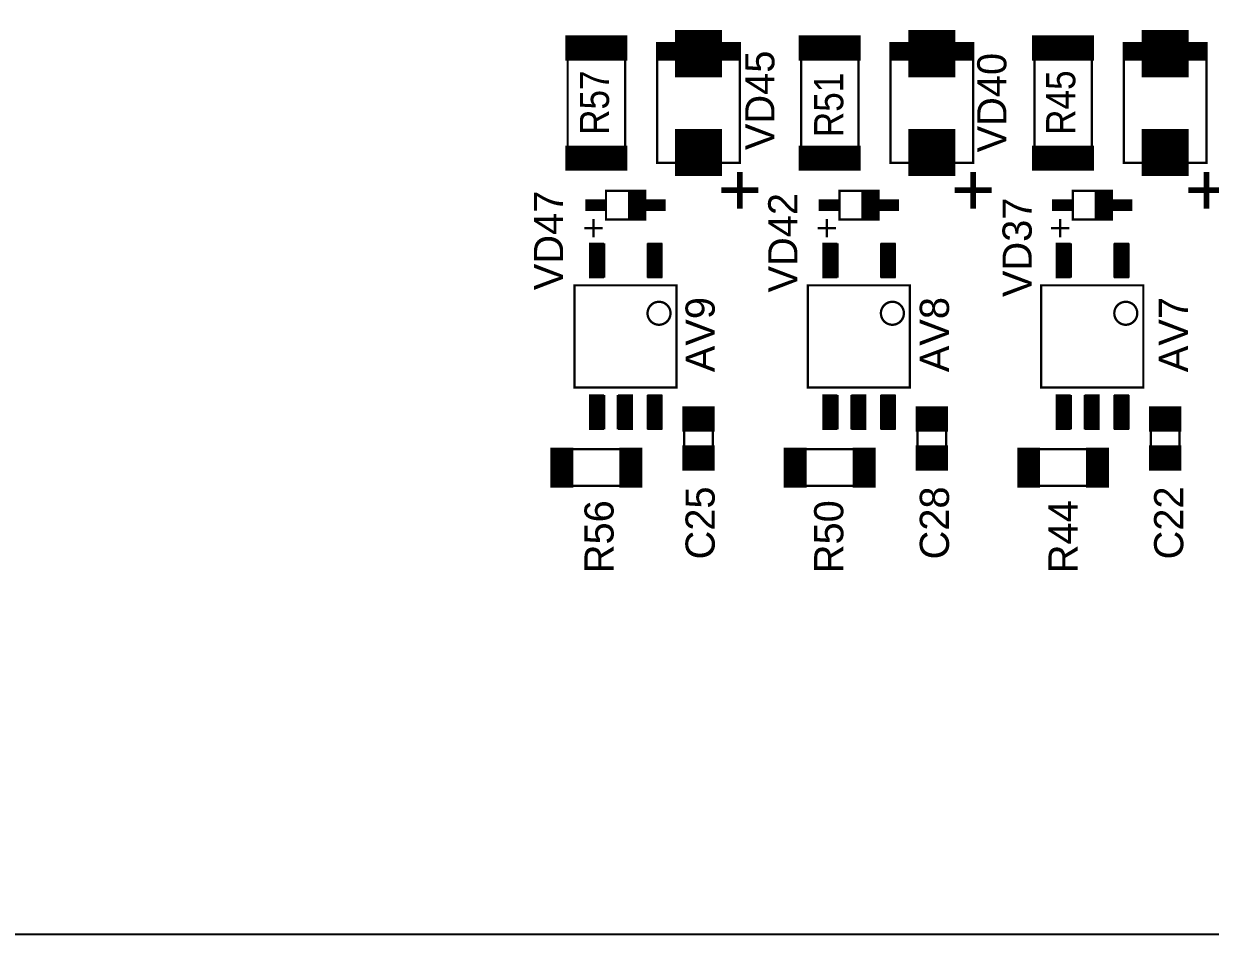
# Model space of a CAD drawing. Extents: x 25 to 880, y 8 to 306.
# Drawn here: x 675.9 to 740.5, y 131.4 to 181 of the extents above; entities that cross this region are included whole.
import ezdxf
from ezdxf.enums import TextEntityAlignment as Align

# ---------------------------------------------------------------- set-up
doc = ezdxf.new("R2010")
doc.units = 0
doc.header["$MEASUREMENT"] = 0
for name, color, linetype in [('BOARD', 7, 'Continuous'), ('BOT', 7, 'Continuous'), ('BOT_ASY', 7, 'Continuous')]:
    doc.layers.add(name, color=color, linetype=linetype)

msp = doc.modelspace()

# ---------------------------------------------------------------- linework, layer by layer
at = {"layer": 'BOARD'}
msp.add_lwpolyline([(541.2, 131.4125), (832.3475, 131.4125), (832.3475, 260), (541.2, 260)], close=True, dxfattribs=at)
at = {"layer": 'BOT', "const_width": 0.125}
for points in [[(705.4687, 179.0312), (708.7187, 179.0312), (708.7187, 180.2812), (705.4687, 180.2812)], [(711.4312, 178.125), (713.8687, 178.125), (713.8687, 180.5625), (711.4312, 180.5625)], [(718.1687, 179.0312), (721.4187, 179.0312), (721.4187, 180.2812), (718.1687, 180.2812)], [(724.1312, 178.125), (726.5687, 178.125), (726.5687, 180.5625), (724.1312, 180.5625)], [(730.8687, 179.0312), (734.1187, 179.0312), (734.1187, 180.2812), (730.8687, 180.2812)], [(736.8312, 178.125), (739.2687, 178.125), (739.2687, 180.5625), (736.8312, 180.5625)], [(711.4312, 172.75), (713.8687, 172.75), (713.8687, 175.1875), (711.4312, 175.1875)], [(724.1312, 172.75), (726.5687, 172.75), (726.5687, 175.1875), (724.1312, 175.1875)], [(736.8312, 172.75), (739.2687, 172.75), (739.2687, 175.1875), (736.8312, 175.1875)], [(705.4687, 173.0312), (708.7187, 173.0312), (708.7187, 174.2812), (705.4687, 174.2812)], [(718.1687, 173.0312), (721.4187, 173.0312), (721.4187, 174.2812), (718.1687, 174.2812)], [(730.8687, 173.0312), (734.1187, 173.0312), (734.1187, 174.2812), (730.8687, 174.2812)], [(706.5562, 170.85), (707.5562, 170.85), (707.5562, 171.35), (706.5562, 171.35)], [(709.8062, 170.85), (710.8062, 170.85), (710.8062, 171.35), (709.8062, 171.35)], [(719.2562, 170.85), (720.2562, 170.85), (720.2562, 171.35), (719.2562, 171.35)], [(722.5062, 170.85), (723.5062, 170.85), (723.5062, 171.35), (722.5062, 171.35)], [(731.9562, 170.85), (732.9562, 170.85), (732.9562, 171.35), (731.9562, 171.35)], [(735.2062, 170.85), (736.2062, 170.85), (736.2062, 171.35), (735.2062, 171.35)], [(706.75, 167.175), (707.4375, 167.175), (707.4375, 168.9875), (706.75, 168.9875)], [(709.925, 167.175), (710.6125, 167.175), (710.6125, 168.9875), (709.925, 168.9875)], [(719.45, 167.175), (720.1375, 167.175), (720.1375, 168.9875), (719.45, 168.9875)], [(722.625, 167.175), (723.3125, 167.175), (723.3125, 168.9875), (722.625, 168.9875)], [(732.15, 167.175), (732.8375, 167.175), (732.8375, 168.9875), (732.15, 168.9875)], [(735.325, 167.175), (736.0125, 167.175), (736.0125, 168.9875), (735.325, 168.9875)], [(706.75, 158.925), (707.4375, 158.925), (707.4375, 160.7375), (706.75, 160.7375)], [(708.3375, 158.925), (709.025, 158.925), (709.025, 160.7375), (708.3375, 160.7375)], [(709.925, 158.925), (710.6125, 158.925), (710.6125, 160.7375), (709.925, 160.7375)], [(719.45, 158.925), (720.1375, 158.925), (720.1375, 160.7375), (719.45, 160.7375)], [(721.0375, 158.925), (721.725, 158.925), (721.725, 160.7375), (721.0375, 160.7375)], [(722.625, 158.925), (723.3125, 158.925), (723.3125, 160.7375), (722.625, 160.7375)], [(732.15, 158.925), (732.8375, 158.925), (732.8375, 160.7375), (732.15, 160.7375)], [(733.7375, 158.925), (734.425, 158.925), (734.425, 160.7375), (733.7375, 160.7375)], [(735.325, 158.925), (736.0125, 158.925), (736.0125, 160.7375), (735.325, 160.7375)], [(711.8375, 158.8375), (713.4625, 158.8375), (713.4625, 160.0875), (711.8375, 160.0875)], [(724.5375, 158.8375), (726.1625, 158.8375), (726.1625, 160.0875), (724.5375, 160.0875)], [(737.2375, 158.8375), (738.8625, 158.8375), (738.8625, 160.0875), (737.2375, 160.0875)], [(704.6562, 155.7812), (705.7812, 155.7812), (705.7812, 157.8437), (704.6562, 157.8437)], [(708.4062, 155.7812), (709.5312, 155.7812), (709.5312, 157.8437), (708.4062, 157.8437)], [(711.8375, 156.7125), (713.4625, 156.7125), (713.4625, 157.9625), (711.8375, 157.9625)], [(717.3562, 155.7812), (718.4812, 155.7812), (718.4812, 157.8437), (717.3562, 157.8437)], [(721.1062, 155.7812), (722.2312, 155.7812), (722.2312, 157.8437), (721.1062, 157.8437)], [(724.5375, 156.7125), (726.1625, 156.7125), (726.1625, 157.9625), (724.5375, 157.9625)], [(730.0562, 155.7812), (731.1812, 155.7812), (731.1812, 157.8437), (730.0562, 157.8437)], [(733.8062, 155.7812), (734.9312, 155.7812), (734.9312, 157.8437), (733.8062, 157.8437)], [(737.2375, 156.7125), (738.8625, 156.7125), (738.8625, 157.9625), (737.2375, 157.9625)]]:
    msp.add_lwpolyline(points, close=True, dxfattribs=at)
for points in [[(705.55, 179.0312), (705.55, 180.2812)], [(705.675, 179.0312), (705.675, 180.2812)], [(705.8, 179.0312), (705.8, 180.2812)], [(705.925, 179.0312), (705.925, 180.2812)], [(706.05, 179.0312), (706.05, 180.2812)], [(706.175, 179.0312), (706.175, 180.2812)], [(706.3, 179.0312), (706.3, 180.2812)], [(706.425, 179.0312), (706.425, 180.2812)], [(706.55, 179.0312), (706.55, 180.2812)], [(706.675, 179.0312), (706.675, 180.2812)], [(706.8, 179.0312), (706.8, 180.2812)], [(706.925, 179.0312), (706.925, 180.2812)], [(707.05, 179.0312), (707.05, 180.2812)], [(707.175, 179.0312), (707.175, 180.2812)], [(707.3, 179.0312), (707.3, 180.2812)], [(707.425, 179.0312), (707.425, 180.2812)], [(707.55, 179.0312), (707.55, 180.2812)], [(707.675, 179.0312), (707.675, 180.2812)], [(707.8, 179.0312), (707.8, 180.2812)], [(707.925, 179.0312), (707.925, 180.2812)], [(708.05, 179.0312), (708.05, 180.2812)], [(708.175, 179.0312), (708.175, 180.2812)], [(708.3, 179.0312), (708.3, 180.2812)], [(708.425, 179.0312), (708.425, 180.2812)], [(708.55, 179.0312), (708.55, 180.2812)], [(708.675, 179.0312), (708.675, 180.2812)], [(711.55, 178.125), (711.55, 180.5625)], [(711.675, 178.125), (711.675, 180.5625)], [(711.8, 178.125), (711.8, 180.5625)], [(711.925, 178.125), (711.925, 180.5625)], [(712.05, 178.125), (712.05, 180.5625)], [(712.175, 178.125), (712.175, 180.5625)], [(712.3, 178.125), (712.3, 180.5625)], [(712.425, 178.125), (712.425, 180.5625)], [(712.55, 178.125), (712.55, 180.5625)], [(712.675, 178.125), (712.675, 180.5625)], [(712.8, 178.125), (712.8, 180.5625)], [(712.925, 178.125), (712.925, 180.5625)], [(713.05, 178.125), (713.05, 180.5625)], [(713.175, 178.125), (713.175, 180.5625)], [(713.3, 178.125), (713.3, 180.5625)], [(713.425, 178.125), (713.425, 180.5625)], [(713.55, 178.125), (713.55, 180.5625)], [(713.675, 178.125), (713.675, 180.5625)], [(713.8, 178.125), (713.8, 180.5625)], [(718.175, 179.0312), (718.175, 180.2812)], [(718.3, 179.0312), (718.3, 180.2812)], [(718.425, 179.0312), (718.425, 180.2812)], [(718.55, 179.0312), (718.55, 180.2812)], [(718.675, 179.0312), (718.675, 180.2812)], [(718.8, 179.0312), (718.8, 180.2812)], [(718.925, 179.0312), (718.925, 180.2812)], [(719.05, 179.0312), (719.05, 180.2812)], [(719.175, 179.0312), (719.175, 180.2812)], [(719.3, 179.0312), (719.3, 180.2812)], [(719.425, 179.0312), (719.425, 180.2812)], [(719.55, 179.0312), (719.55, 180.2812)], [(719.675, 179.0312), (719.675, 180.2812)], [(719.8, 179.0312), (719.8, 180.2812)], [(719.925, 179.0312), (719.925, 180.2812)], [(720.05, 179.0312), (720.05, 180.2812)], [(720.175, 179.0312), (720.175, 180.2812)], [(720.3, 179.0312), (720.3, 180.2812)], [(720.425, 179.0312), (720.425, 180.2812)], [(720.55, 179.0312), (720.55, 180.2812)], [(720.675, 179.0312), (720.675, 180.2812)], [(720.8, 179.0312), (720.8, 180.2812)], [(720.925, 179.0312), (720.925, 180.2812)], [(721.05, 179.0312), (721.05, 180.2812)], [(721.175, 179.0312), (721.175, 180.2812)], [(721.3, 179.0312), (721.3, 180.2812)], [(724.175, 178.125), (724.175, 180.5625)], [(724.3, 178.125), (724.3, 180.5625)], [(724.425, 178.125), (724.425, 180.5625)], [(724.55, 178.125), (724.55, 180.5625)], [(724.675, 178.125), (724.675, 180.5625)], [(724.8, 178.125), (724.8, 180.5625)], [(724.925, 178.125), (724.925, 180.5625)], [(725.05, 178.125), (725.05, 180.5625)], [(725.175, 178.125), (725.175, 180.5625)], [(725.3, 178.125), (725.3, 180.5625)], [(725.425, 178.125), (725.425, 180.5625)], [(725.55, 178.125), (725.55, 180.5625)], [(725.675, 178.125), (725.675, 180.5625)], [(725.8, 178.125), (725.8, 180.5625)], [(725.925, 178.125), (725.925, 180.5625)], [(726.05, 178.125), (726.05, 180.5625)], [(726.175, 178.125), (726.175, 180.5625)], [(726.3, 178.125), (726.3, 180.5625)], [(726.425, 178.125), (726.425, 180.5625)], [(726.55, 178.125), (726.55, 180.5625)], [(730.925, 179.0312), (730.925, 180.2812)], [(731.05, 179.0312), (731.05, 180.2812)], [(731.175, 179.0312), (731.175, 180.2812)], [(731.3, 179.0312), (731.3, 180.2812)], [(731.425, 179.0312), (731.425, 180.2812)], [(731.55, 179.0312), (731.55, 180.2812)], [(731.675, 179.0312), (731.675, 180.2812)], [(731.8, 179.0312), (731.8, 180.2812)], [(731.925, 179.0312), (731.925, 180.2812)], [(732.05, 179.0312), (732.05, 180.2812)], [(732.175, 179.0312), (732.175, 180.2812)], [(732.3, 179.0312), (732.3, 180.2812)], [(732.425, 179.0312), (732.425, 180.2812)], [(732.55, 179.0312), (732.55, 180.2812)], [(732.675, 179.0312), (732.675, 180.2812)], [(732.8, 179.0312), (732.8, 180.2812)], [(732.925, 179.0312), (732.925, 180.2812)], [(733.05, 179.0312), (733.05, 180.2812)], [(733.175, 179.0312), (733.175, 180.2812)], [(733.3, 179.0312), (733.3, 180.2812)], [(733.425, 179.0312), (733.425, 180.2812)], [(733.55, 179.0312), (733.55, 180.2812)], [(733.675, 179.0312), (733.675, 180.2812)], [(733.8, 179.0312), (733.8, 180.2812)], [(733.925, 179.0312), (733.925, 180.2812)], [(734.05, 179.0312), (734.05, 180.2812)], [(736.925, 178.125), (736.925, 180.5625)], [(737.05, 178.125), (737.05, 180.5625)], [(737.175, 178.125), (737.175, 180.5625)], [(737.3, 178.125), (737.3, 180.5625)], [(737.425, 178.125), (737.425, 180.5625)], [(737.55, 178.125), (737.55, 180.5625)], [(737.675, 178.125), (737.675, 180.5625)], [(737.8, 178.125), (737.8, 180.5625)], [(737.925, 178.125), (737.925, 180.5625)], [(738.05, 178.125), (738.05, 180.5625)], [(738.175, 178.125), (738.175, 180.5625)], [(738.3, 178.125), (738.3, 180.5625)], [(738.425, 178.125), (738.425, 180.5625)], [(738.55, 178.125), (738.55, 180.5625)], [(738.675, 178.125), (738.675, 180.5625)], [(738.8, 178.125), (738.8, 180.5625)], [(738.925, 178.125), (738.925, 180.5625)], [(739.05, 178.125), (739.05, 180.5625)], [(739.175, 178.125), (739.175, 180.5625)], [(711.55, 172.75), (711.55, 175.1875)], [(711.675, 172.75), (711.675, 175.1875)], [(711.8, 172.75), (711.8, 175.1875)], [(711.925, 172.75), (711.925, 175.1875)], [(712.05, 172.75), (712.05, 175.1875)], [(712.175, 172.75), (712.175, 175.1875)], [(712.3, 172.75), (712.3, 175.1875)], [(712.425, 172.75), (712.425, 175.1875)], [(712.55, 172.75), (712.55, 175.1875)], [(712.675, 172.75), (712.675, 175.1875)], [(712.8, 172.75), (712.8, 175.1875)], [(712.925, 172.75), (712.925, 175.1875)], [(713.05, 172.75), (713.05, 175.1875)], [(713.175, 172.75), (713.175, 175.1875)], [(713.3, 172.75), (713.3, 175.1875)], [(713.425, 172.75), (713.425, 175.1875)], [(713.55, 172.75), (713.55, 175.1875)], [(713.675, 172.75), (713.675, 175.1875)], [(713.8, 172.75), (713.8, 175.1875)], [(724.175, 172.75), (724.175, 175.1875)], [(724.3, 172.75), (724.3, 175.1875)], [(724.425, 172.75), (724.425, 175.1875)], [(724.55, 172.75), (724.55, 175.1875)], [(724.675, 172.75), (724.675, 175.1875)], [(724.8, 172.75), (724.8, 175.1875)], [(724.925, 172.75), (724.925, 175.1875)], [(725.05, 172.75), (725.05, 175.1875)], [(725.175, 172.75), (725.175, 175.1875)], [(725.3, 172.75), (725.3, 175.1875)], [(725.425, 172.75), (725.425, 175.1875)], [(725.55, 172.75), (725.55, 175.1875)], [(725.675, 172.75), (725.675, 175.1875)], [(725.8, 172.75), (725.8, 175.1875)], [(725.925, 172.75), (725.925, 175.1875)], [(726.05, 172.75), (726.05, 175.1875)], [(726.175, 172.75), (726.175, 175.1875)], [(726.3, 172.75), (726.3, 175.1875)], [(726.425, 172.75), (726.425, 175.1875)], [(726.55, 172.75), (726.55, 175.1875)], [(736.925, 172.75), (736.925, 175.1875)], [(737.05, 172.75), (737.05, 175.1875)], [(737.175, 172.75), (737.175, 175.1875)], [(737.3, 172.75), (737.3, 175.1875)], [(737.425, 172.75), (737.425, 175.1875)], [(737.55, 172.75), (737.55, 175.1875)], [(737.675, 172.75), (737.675, 175.1875)], [(737.8, 172.75), (737.8, 175.1875)], [(737.925, 172.75), (737.925, 175.1875)], [(738.05, 172.75), (738.05, 175.1875)], [(738.175, 172.75), (738.175, 175.1875)], [(738.3, 172.75), (738.3, 175.1875)], [(738.425, 172.75), (738.425, 175.1875)], [(738.55, 172.75), (738.55, 175.1875)], [(738.675, 172.75), (738.675, 175.1875)], [(738.8, 172.75), (738.8, 175.1875)], [(738.925, 172.75), (738.925, 175.1875)], [(739.05, 172.75), (739.05, 175.1875)], [(739.175, 172.75), (739.175, 175.1875)], [(705.55, 173.0312), (705.55, 174.2812)], [(705.675, 173.0312), (705.675, 174.2812)], [(705.8, 173.0312), (705.8, 174.2812)], [(705.925, 173.0312), (705.925, 174.2812)], [(706.05, 173.0312), (706.05, 174.2812)], [(706.175, 173.0312), (706.175, 174.2812)], [(706.3, 173.0312), (706.3, 174.2812)], [(706.425, 173.0312), (706.425, 174.2812)], [(706.55, 173.0312), (706.55, 174.2812)], [(706.675, 173.0312), (706.675, 174.2812)], [(706.8, 173.0312), (706.8, 174.2812)], [(706.925, 173.0312), (706.925, 174.2812)], [(707.05, 173.0312), (707.05, 174.2812)], [(707.175, 173.0312), (707.175, 174.2812)], [(707.3, 173.0312), (707.3, 174.2812)], [(707.425, 173.0312), (707.425, 174.2812)], [(707.55, 173.0312), (707.55, 174.2812)], [(707.675, 173.0312), (707.675, 174.2812)], [(707.8, 173.0312), (707.8, 174.2812)], [(707.925, 173.0312), (707.925, 174.2812)], [(708.05, 173.0312), (708.05, 174.2812)], [(708.175, 173.0312), (708.175, 174.2812)], [(708.3, 173.0312), (708.3, 174.2812)], [(708.425, 173.0312), (708.425, 174.2812)], [(708.55, 173.0312), (708.55, 174.2812)], [(708.675, 173.0312), (708.675, 174.2812)], [(718.175, 173.0312), (718.175, 174.2812)], [(718.3, 173.0312), (718.3, 174.2812)], [(718.425, 173.0312), (718.425, 174.2812)], [(718.55, 173.0312), (718.55, 174.2812)], [(718.675, 173.0312), (718.675, 174.2812)], [(718.8, 173.0312), (718.8, 174.2812)], [(718.925, 173.0312), (718.925, 174.2812)], [(719.05, 173.0312), (719.05, 174.2812)], [(719.175, 173.0312), (719.175, 174.2812)], [(719.3, 173.0312), (719.3, 174.2812)], [(719.425, 173.0312), (719.425, 174.2812)], [(719.55, 173.0312), (719.55, 174.2812)], [(719.675, 173.0312), (719.675, 174.2812)], [(719.8, 173.0312), (719.8, 174.2812)], [(719.925, 173.0312), (719.925, 174.2812)], [(720.05, 173.0312), (720.05, 174.2812)], [(720.175, 173.0312), (720.175, 174.2812)], [(720.3, 173.0312), (720.3, 174.2812)], [(720.425, 173.0312), (720.425, 174.2812)], [(720.55, 173.0312), (720.55, 174.2812)], [(720.675, 173.0312), (720.675, 174.2812)], [(720.8, 173.0312), (720.8, 174.2812)], [(720.925, 173.0312), (720.925, 174.2812)], [(721.05, 173.0312), (721.05, 174.2812)], [(721.175, 173.0312), (721.175, 174.2812)], [(721.3, 173.0312), (721.3, 174.2812)], [(730.925, 173.0312), (730.925, 174.2812)], [(731.05, 173.0312), (731.05, 174.2812)], [(731.175, 173.0312), (731.175, 174.2812)], [(731.3, 173.0312), (731.3, 174.2812)], [(731.425, 173.0312), (731.425, 174.2812)], [(731.55, 173.0312), (731.55, 174.2812)], [(731.675, 173.0312), (731.675, 174.2812)], [(731.8, 173.0312), (731.8, 174.2812)], [(731.925, 173.0312), (731.925, 174.2812)], [(732.05, 173.0312), (732.05, 174.2812)], [(732.175, 173.0312), (732.175, 174.2812)], [(732.3, 173.0312), (732.3, 174.2812)], [(732.425, 173.0312), (732.425, 174.2812)], [(732.55, 173.0312), (732.55, 174.2812)], [(732.675, 173.0312), (732.675, 174.2812)], [(732.8, 173.0312), (732.8, 174.2812)], [(732.925, 173.0312), (732.925, 174.2812)], [(733.05, 173.0312), (733.05, 174.2812)], [(733.175, 173.0312), (733.175, 174.2812)], [(733.3, 173.0312), (733.3, 174.2812)], [(733.425, 173.0312), (733.425, 174.2812)], [(733.55, 173.0312), (733.55, 174.2812)], [(733.675, 173.0312), (733.675, 174.2812)], [(733.8, 173.0312), (733.8, 174.2812)], [(733.925, 173.0312), (733.925, 174.2812)], [(734.05, 173.0312), (734.05, 174.2812)], [(706.675, 170.85), (706.675, 171.35)], [(706.8, 170.85), (706.8, 171.35)], [(706.925, 170.85), (706.925, 171.35)], [(707.05, 170.85), (707.05, 171.35)], [(707.175, 170.85), (707.175, 171.35)], [(707.3, 170.85), (707.3, 171.35)], [(707.425, 170.85), (707.425, 171.35)], [(707.55, 170.85), (707.55, 171.35)], [(709.925, 170.85), (709.925, 171.35)], [(710.05, 170.85), (710.05, 171.35)], [(710.175, 170.85), (710.175, 171.35)], [(710.3, 170.85), (710.3, 171.35)], [(710.425, 170.85), (710.425, 171.35)], [(710.55, 170.85), (710.55, 171.35)], [(710.675, 170.85), (710.675, 171.35)], [(710.8, 170.85), (710.8, 171.35)], [(719.3, 170.85), (719.3, 171.35)], [(719.425, 170.85), (719.425, 171.35)], [(719.55, 170.85), (719.55, 171.35)], [(719.675, 170.85), (719.675, 171.35)], [(719.8, 170.85), (719.8, 171.35)], [(719.925, 170.85), (719.925, 171.35)], [(720.05, 170.85), (720.05, 171.35)], [(720.175, 170.85), (720.175, 171.35)], [(722.55, 170.85), (722.55, 171.35)], [(722.675, 170.85), (722.675, 171.35)], [(722.8, 170.85), (722.8, 171.35)], [(722.925, 170.85), (722.925, 171.35)], [(723.05, 170.85), (723.05, 171.35)], [(723.175, 170.85), (723.175, 171.35)], [(723.3, 170.85), (723.3, 171.35)], [(723.425, 170.85), (723.425, 171.35)], [(732.05, 170.85), (732.05, 171.35)], [(732.175, 170.85), (732.175, 171.35)], [(732.3, 170.85), (732.3, 171.35)], [(732.425, 170.85), (732.425, 171.35)], [(732.55, 170.85), (732.55, 171.35)], [(732.675, 170.85), (732.675, 171.35)], [(732.8, 170.85), (732.8, 171.35)], [(732.925, 170.85), (732.925, 171.35)], [(735.3, 170.85), (735.3, 171.35)], [(735.425, 170.85), (735.425, 171.35)], [(735.55, 170.85), (735.55, 171.35)], [(735.675, 170.85), (735.675, 171.35)], [(735.8, 170.85), (735.8, 171.35)], [(735.925, 170.85), (735.925, 171.35)], [(736.05, 170.85), (736.05, 171.35)], [(736.175, 170.85), (736.175, 171.35)], [(706.8, 167.175), (706.8, 168.9875)], [(706.925, 167.175), (706.925, 168.9875)], [(707.05, 167.175), (707.05, 168.9875)], [(707.175, 167.175), (707.175, 168.9875)], [(707.3, 167.175), (707.3, 168.9875)], [(707.425, 167.175), (707.425, 168.9875)], [(709.925, 167.175), (709.925, 168.9875)], [(710.05, 167.175), (710.05, 168.9875)], [(710.175, 167.175), (710.175, 168.9875)], [(710.3, 167.175), (710.3, 168.9875)], [(710.425, 167.175), (710.425, 168.9875)], [(710.55, 167.175), (710.55, 168.9875)], [(719.55, 167.175), (719.55, 168.9875)], [(719.675, 167.175), (719.675, 168.9875)], [(719.8, 167.175), (719.8, 168.9875)], [(719.925, 167.175), (719.925, 168.9875)], [(720.05, 167.175), (720.05, 168.9875)], [(722.675, 167.175), (722.675, 168.9875)], [(722.8, 167.175), (722.8, 168.9875)], [(722.925, 167.175), (722.925, 168.9875)], [(723.05, 167.175), (723.05, 168.9875)], [(723.175, 167.175), (723.175, 168.9875)], [(723.3, 167.175), (723.3, 168.9875)], [(732.175, 167.175), (732.175, 168.9875)], [(732.3, 167.175), (732.3, 168.9875)], [(732.425, 167.175), (732.425, 168.9875)], [(732.55, 167.175), (732.55, 168.9875)], [(732.675, 167.175), (732.675, 168.9875)], [(732.8, 167.175), (732.8, 168.9875)], [(735.425, 167.175), (735.425, 168.9875)], [(735.55, 167.175), (735.55, 168.9875)], [(735.675, 167.175), (735.675, 168.9875)], [(735.8, 167.175), (735.8, 168.9875)], [(735.925, 167.175), (735.925, 168.9875)], [(706.8, 158.925), (706.8, 160.7375)], [(706.925, 158.925), (706.925, 160.7375)], [(707.05, 158.925), (707.05, 160.7375)], [(707.175, 158.925), (707.175, 160.7375)], [(707.3, 158.925), (707.3, 160.7375)], [(707.425, 158.925), (707.425, 160.7375)], [(708.425, 158.925), (708.425, 160.7375)], [(708.55, 158.925), (708.55, 160.7375)], [(708.675, 158.925), (708.675, 160.7375)], [(708.8, 158.925), (708.8, 160.7375)], [(708.925, 158.925), (708.925, 160.7375)], [(709.925, 158.925), (709.925, 160.7375)], [(710.05, 158.925), (710.05, 160.7375)], [(710.175, 158.925), (710.175, 160.7375)], [(710.3, 158.925), (710.3, 160.7375)], [(710.425, 158.925), (710.425, 160.7375)], [(710.55, 158.925), (710.55, 160.7375)], [(719.55, 158.925), (719.55, 160.7375)], [(719.675, 158.925), (719.675, 160.7375)], [(719.8, 158.925), (719.8, 160.7375)], [(719.925, 158.925), (719.925, 160.7375)], [(720.05, 158.925), (720.05, 160.7375)], [(721.05, 158.925), (721.05, 160.7375)], [(721.175, 158.925), (721.175, 160.7375)], [(721.3, 158.925), (721.3, 160.7375)], [(721.425, 158.925), (721.425, 160.7375)], [(721.55, 158.925), (721.55, 160.7375)], [(721.675, 158.925), (721.675, 160.7375)], [(722.675, 158.925), (722.675, 160.7375)], [(722.8, 158.925), (722.8, 160.7375)], [(722.925, 158.925), (722.925, 160.7375)], [(723.05, 158.925), (723.05, 160.7375)], [(723.175, 158.925), (723.175, 160.7375)], [(723.3, 158.925), (723.3, 160.7375)], [(732.175, 158.925), (732.175, 160.7375)], [(732.3, 158.925), (732.3, 160.7375)], [(732.425, 158.925), (732.425, 160.7375)], [(732.55, 158.925), (732.55, 160.7375)], [(732.675, 158.925), (732.675, 160.7375)], [(732.8, 158.925), (732.8, 160.7375)], [(733.8, 158.925), (733.8, 160.7375)], [(733.925, 158.925), (733.925, 160.7375)], [(734.05, 158.925), (734.05, 160.7375)], [(734.175, 158.925), (734.175, 160.7375)], [(734.3, 158.925), (734.3, 160.7375)], [(734.425, 158.925), (734.425, 160.7375)], [(735.425, 158.925), (735.425, 160.7375)], [(735.55, 158.925), (735.55, 160.7375)], [(735.675, 158.925), (735.675, 160.7375)], [(735.8, 158.925), (735.8, 160.7375)], [(735.925, 158.925), (735.925, 160.7375)], [(711.925, 158.8375), (711.925, 160.0875)], [(712.05, 158.8375), (712.05, 160.0875)], [(712.175, 158.8375), (712.175, 160.0875)], [(712.3, 158.8375), (712.3, 160.0875)], [(712.425, 158.8375), (712.425, 160.0875)], [(712.55, 158.8375), (712.55, 160.0875)], [(712.675, 158.8375), (712.675, 160.0875)], [(712.8, 158.8375), (712.8, 160.0875)], [(712.925, 158.8375), (712.925, 160.0875)], [(713.05, 158.8375), (713.05, 160.0875)], [(713.175, 158.8375), (713.175, 160.0875)], [(713.3, 158.8375), (713.3, 160.0875)], [(713.425, 158.8375), (713.425, 160.0875)], [(724.55, 158.8375), (724.55, 160.0875)], [(724.675, 158.8375), (724.675, 160.0875)], [(724.8, 158.8375), (724.8, 160.0875)], [(724.925, 158.8375), (724.925, 160.0875)], [(725.05, 158.8375), (725.05, 160.0875)], [(725.175, 158.8375), (725.175, 160.0875)], [(725.3, 158.8375), (725.3, 160.0875)], [(725.425, 158.8375), (725.425, 160.0875)], [(725.55, 158.8375), (725.55, 160.0875)], [(725.675, 158.8375), (725.675, 160.0875)], [(725.8, 158.8375), (725.8, 160.0875)], [(725.925, 158.8375), (725.925, 160.0875)], [(726.05, 158.8375), (726.05, 160.0875)], [(737.3, 158.8375), (737.3, 160.0875)], [(737.425, 158.8375), (737.425, 160.0875)], [(737.55, 158.8375), (737.55, 160.0875)], [(737.675, 158.8375), (737.675, 160.0875)], [(737.8, 158.8375), (737.8, 160.0875)], [(737.925, 158.8375), (737.925, 160.0875)], [(738.05, 158.8375), (738.05, 160.0875)], [(738.175, 158.8375), (738.175, 160.0875)], [(738.3, 158.8375), (738.3, 160.0875)], [(738.425, 158.8375), (738.425, 160.0875)], [(738.55, 158.8375), (738.55, 160.0875)], [(738.675, 158.8375), (738.675, 160.0875)], [(738.8, 158.8375), (738.8, 160.0875)], [(704.675, 155.7812), (704.675, 157.8437)], [(704.8, 155.7812), (704.8, 157.8437)], [(704.925, 155.7812), (704.925, 157.8437)], [(705.05, 155.7812), (705.05, 157.8437)], [(705.175, 155.7812), (705.175, 157.8437)], [(705.3, 155.7812), (705.3, 157.8437)], [(705.425, 155.7812), (705.425, 157.8437)], [(705.55, 155.7812), (705.55, 157.8437)], [(705.675, 155.7812), (705.675, 157.8437)], [(708.425, 155.7812), (708.425, 157.8437)], [(708.55, 155.7812), (708.55, 157.8437)], [(708.675, 155.7812), (708.675, 157.8437)], [(708.8, 155.7812), (708.8, 157.8437)], [(708.925, 155.7812), (708.925, 157.8437)], [(709.05, 155.7812), (709.05, 157.8437)], [(709.175, 155.7812), (709.175, 157.8437)], [(709.3, 155.7812), (709.3, 157.8437)], [(709.425, 155.7812), (709.425, 157.8437)], [(711.925, 156.7125), (711.925, 157.9625)], [(712.05, 156.7125), (712.05, 157.9625)], [(712.175, 156.7125), (712.175, 157.9625)], [(712.3, 156.7125), (712.3, 157.9625)], [(712.425, 156.7125), (712.425, 157.9625)], [(712.55, 156.7125), (712.55, 157.9625)], [(712.675, 156.7125), (712.675, 157.9625)], [(712.8, 156.7125), (712.8, 157.9625)], [(712.925, 156.7125), (712.925, 157.9625)], [(713.05, 156.7125), (713.05, 157.9625)], [(713.175, 156.7125), (713.175, 157.9625)], [(713.3, 156.7125), (713.3, 157.9625)], [(713.425, 156.7125), (713.425, 157.9625)], [(717.425, 155.7812), (717.425, 157.8437)], [(717.55, 155.7812), (717.55, 157.8437)], [(717.675, 155.7812), (717.675, 157.8437)], [(717.8, 155.7812), (717.8, 157.8437)], [(717.925, 155.7812), (717.925, 157.8437)], [(718.05, 155.7812), (718.05, 157.8437)], [(718.175, 155.7812), (718.175, 157.8437)], [(718.3, 155.7812), (718.3, 157.8437)], [(718.425, 155.7812), (718.425, 157.8437)], [(721.175, 155.7812), (721.175, 157.8437)], [(721.3, 155.7812), (721.3, 157.8437)], [(721.425, 155.7812), (721.425, 157.8437)], [(721.55, 155.7812), (721.55, 157.8437)], [(721.675, 155.7812), (721.675, 157.8437)], [(721.8, 155.7812), (721.8, 157.8437)], [(721.925, 155.7812), (721.925, 157.8437)], [(722.05, 155.7812), (722.05, 157.8437)], [(722.175, 155.7812), (722.175, 157.8437)], [(724.55, 156.7125), (724.55, 157.9625)], [(724.675, 156.7125), (724.675, 157.9625)], [(724.8, 156.7125), (724.8, 157.9625)], [(724.925, 156.7125), (724.925, 157.9625)], [(725.05, 156.7125), (725.05, 157.9625)], [(725.175, 156.7125), (725.175, 157.9625)], [(725.3, 156.7125), (725.3, 157.9625)], [(725.425, 156.7125), (725.425, 157.9625)], [(725.55, 156.7125), (725.55, 157.9625)], [(725.675, 156.7125), (725.675, 157.9625)], [(725.8, 156.7125), (725.8, 157.9625)], [(725.925, 156.7125), (725.925, 157.9625)], [(726.05, 156.7125), (726.05, 157.9625)], [(730.175, 155.7812), (730.175, 157.8437)], [(730.3, 155.7812), (730.3, 157.8437)], [(730.425, 155.7812), (730.425, 157.8437)], [(730.55, 155.7812), (730.55, 157.8437)], [(730.675, 155.7812), (730.675, 157.8437)], [(730.8, 155.7812), (730.8, 157.8437)], [(730.925, 155.7812), (730.925, 157.8437)], [(731.05, 155.7812), (731.05, 157.8437)], [(731.175, 155.7812), (731.175, 157.8437)], [(733.925, 155.7812), (733.925, 157.8437)], [(734.05, 155.7812), (734.05, 157.8437)], [(734.175, 155.7812), (734.175, 157.8437)], [(734.3, 155.7812), (734.3, 157.8437)], [(734.425, 155.7812), (734.425, 157.8437)], [(734.55, 155.7812), (734.55, 157.8437)], [(734.675, 155.7812), (734.675, 157.8437)], [(734.8, 155.7812), (734.8, 157.8437)], [(734.925, 155.7812), (734.925, 157.8437)], [(737.3, 156.7125), (737.3, 157.9625)], [(737.425, 156.7125), (737.425, 157.9625)], [(737.55, 156.7125), (737.55, 157.9625)], [(737.675, 156.7125), (737.675, 157.9625)], [(737.8, 156.7125), (737.8, 157.9625)], [(737.925, 156.7125), (737.925, 157.9625)], [(738.05, 156.7125), (738.05, 157.9625)], [(738.175, 156.7125), (738.175, 157.9625)], [(738.3, 156.7125), (738.3, 157.9625)], [(738.425, 156.7125), (738.425, 157.9625)], [(738.55, 156.7125), (738.55, 157.9625)], [(738.675, 156.7125), (738.675, 157.9625)], [(738.8, 156.7125), (738.8, 157.9625)]]:
    msp.add_lwpolyline(points, dxfattribs=at)
at = {"layer": 'BOT_ASY', "const_width": 0.125}
for points in [[(708.6562, 173.5312), (705.5312, 173.5312), (705.5312, 179.7812), (708.6562, 179.7812)], [(710.3975, 179.9062), (714.9025, 179.9062), (714.9025, 173.4062), (710.3975, 173.4062)], [(721.3562, 173.5312), (718.2312, 173.5312), (718.2312, 179.7812), (721.3562, 179.7812)], [(723.0975, 179.9062), (727.6025, 179.9062), (727.6025, 173.4062), (723.0975, 173.4062)], [(734.0562, 173.5312), (730.9312, 173.5312), (730.9312, 179.7812), (734.0562, 179.7812)], [(735.7975, 179.9062), (740.3025, 179.9062), (740.3025, 173.4062), (735.7975, 173.4062)], [(709.7437, 171.8812), (709.7437, 170.3187), (707.6187, 170.3187), (707.6187, 171.8812)], [(722.4437, 171.8812), (722.4437, 170.3187), (720.3187, 170.3187), (720.3187, 171.8812)], [(735.1437, 171.8812), (735.1437, 170.3187), (733.0187, 170.3187), (733.0187, 171.8812)], [(707.5187, 168.9562), (707.5187, 167.2063), (706.7687, 167.2063), (706.7687, 168.9562)], [(710.6437, 168.9562), (710.6437, 167.2063), (709.8937, 167.2063), (709.8937, 168.9562)], [(720.2187, 168.9562), (720.2187, 167.2063), (719.4687, 167.2063), (719.4687, 168.9562)], [(723.3437, 168.9562), (723.3437, 167.2063), (722.5937, 167.2063), (722.5937, 168.9562)], [(732.9187, 168.9562), (732.9187, 167.2063), (732.1687, 167.2063), (732.1687, 168.9562)], [(736.0437, 168.9562), (736.0437, 167.2063), (735.2937, 167.2063), (735.2937, 168.9562)], [(711.4587, 166.7337), (711.4587, 161.1787), (705.9037, 161.1787), (705.9037, 166.7337)], [(724.1587, 166.7337), (724.1587, 161.1787), (718.6037, 161.1787), (718.6037, 166.7337)], [(736.8587, 166.7337), (736.8587, 161.1787), (731.3037, 161.1787), (731.3037, 166.7337)], [(707.5187, 160.7063), (707.5187, 158.9562), (706.7687, 158.9562), (706.7687, 160.7063)], [(709.0187, 160.7063), (709.0187, 158.9562), (708.2687, 158.9562), (708.2687, 160.7063)], [(710.6437, 160.7063), (710.6437, 158.9562), (709.8937, 158.9562), (709.8937, 160.7063)], [(720.2187, 160.7063), (720.2187, 158.9562), (719.4687, 158.9562), (719.4687, 160.7063)], [(721.7187, 160.7063), (721.7187, 158.9562), (720.9687, 158.9562), (720.9687, 160.7063)], [(723.3437, 160.7063), (723.3437, 158.9562), (722.5937, 158.9562), (722.5937, 160.7063)], [(732.9187, 160.7063), (732.9187, 158.9562), (732.1687, 158.9562), (732.1687, 160.7063)], [(734.4187, 160.7063), (734.4187, 158.9562), (733.6687, 158.9562), (733.6687, 160.7063)], [(736.0437, 160.7063), (736.0437, 158.9562), (735.2937, 158.9562), (735.2937, 160.7063)], [(711.8687, 159.65), (713.4312, 159.65), (713.4312, 157.15), (711.8687, 157.15)], [(724.5687, 159.65), (726.1312, 159.65), (726.1312, 157.15), (724.5687, 157.15)], [(737.2687, 159.65), (738.8312, 159.65), (738.8312, 157.15), (737.2687, 157.15)], [(705.1562, 155.8125), (705.1562, 157.8125), (709.0312, 157.8125), (709.0312, 155.8125)], [(717.8562, 155.8125), (717.8562, 157.8125), (721.7312, 157.8125), (721.7312, 155.8125)], [(730.5562, 155.8125), (730.5562, 157.8125), (734.4312, 157.8125), (734.4312, 155.8125)]]:
    msp.add_lwpolyline(points, close=True, dxfattribs=at)
at = {"layer": 'BOT_ASY'}
for points, const_width in [([(710.3975, 179.7812), (714.9025, 179.7812)], 0.125), ([(710.3975, 179.6562), (714.9025, 179.6562)], 0.125), ([(710.3975, 179.5312), (714.9025, 179.5312)], 0.125), ([(723.0975, 179.7812), (727.6025, 179.7812)], 0.125), ([(723.0975, 179.6562), (727.6025, 179.6562)], 0.125), ([(723.0975, 179.5312), (727.6025, 179.5312)], 0.125), ([(735.7975, 179.7812), (740.3025, 179.7812)], 0.125), ([(735.7975, 179.6562), (740.3025, 179.6562)], 0.125), ([(735.7975, 179.5312), (740.3025, 179.5312)], 0.125), ([(710.3975, 179.4062), (714.9025, 179.4062)], 0.125), ([(710.3975, 179.2812), (714.9025, 179.2812)], 0.125), ([(710.3975, 179.1562), (714.9025, 179.1562)], 0.125), ([(710.3975, 179.0312), (714.9025, 179.0312)], 0.125), ([(723.0975, 179.4062), (727.6025, 179.4062)], 0.125), ([(723.0975, 179.2812), (727.6025, 179.2812)], 0.125), ([(723.0975, 179.1562), (727.6025, 179.1562)], 0.125), ([(723.0975, 179.0312), (727.6025, 179.0312)], 0.125), ([(735.7975, 179.4062), (740.3025, 179.4062)], 0.125), ([(735.7975, 179.2812), (740.3025, 179.2812)], 0.125), ([(735.7975, 179.1562), (740.3025, 179.1562)], 0.125), ([(735.7975, 179.0312), (740.3025, 179.0312)], 0.125), ([(714.9, 172.9062), (714.9, 170.9062)], 0.3125), ([(727.6, 172.9062), (727.6, 170.9062)], 0.3125), ([(740.3, 172.9062), (740.3, 170.9062)], 0.3125), ([(708.8687, 171.8812), (708.8687, 170.3187)], 0.125), ([(708.9937, 171.8812), (708.9937, 170.3187)], 0.125), ([(709.1187, 171.8812), (709.1187, 170.3187)], 0.125), ([(709.2437, 171.8812), (709.2437, 170.3187)], 0.125), ([(709.3687, 171.8812), (709.3687, 170.3187)], 0.125), ([(709.4937, 171.8812), (709.4937, 170.3187)], 0.125), ([(709.6187, 171.8812), (709.6187, 170.3187)], 0.125), ([(715.9, 171.9062), (713.9, 171.9062)], 0.3125), ([(721.5687, 171.8812), (721.5687, 170.3187)], 0.125), ([(721.6937, 171.8812), (721.6937, 170.3187)], 0.125), ([(721.8187, 171.8812), (721.8187, 170.3187)], 0.125), ([(721.9437, 171.8812), (721.9437, 170.3187)], 0.125), ([(722.0687, 171.8812), (722.0687, 170.3187)], 0.125), ([(722.1937, 171.8812), (722.1937, 170.3187)], 0.125), ([(722.3187, 171.8812), (722.3187, 170.3187)], 0.125), ([(728.6, 171.9062), (726.6, 171.9062)], 0.3125), ([(734.2687, 171.8812), (734.2687, 170.3187)], 0.125), ([(734.3937, 171.8812), (734.3937, 170.3187)], 0.125), ([(734.5187, 171.8812), (734.5187, 170.3187)], 0.125), ([(734.6437, 171.8812), (734.6437, 170.3187)], 0.125), ([(734.7687, 171.8812), (734.7687, 170.3187)], 0.125), ([(734.8937, 171.8812), (734.8937, 170.3187)], 0.125), ([(735.0187, 171.8812), (735.0187, 170.3187)], 0.125), ([(741.3, 171.9062), (739.3, 171.9062)], 0.3125), ([(707.3062, 170.85), (706.8062, 170.85)], 0.125), ([(710.5562, 170.85), (710.0562, 170.85)], 0.125), ([(720.0062, 170.85), (719.5062, 170.85)], 0.125), ([(723.2562, 170.85), (722.7562, 170.85)], 0.125), ([(732.7062, 170.85), (732.2062, 170.85)], 0.125), ([(735.9562, 170.85), (735.4562, 170.85)], 0.125), ([(706.4312, 169.85), (707.4312, 169.85)], 0.125), ([(706.9312, 169.35), (706.9312, 170.35)], 0.125), ([(719.1312, 169.85), (720.1312, 169.85)], 0.125), ([(719.6312, 169.35), (719.6312, 170.35)], 0.125), ([(731.8312, 169.85), (732.8312, 169.85)], 0.125), ([(732.3312, 169.35), (732.3312, 170.35)], 0.125)]:
    msp.add_lwpolyline(points, dxfattribs=dict(at, const_width=const_width))
at = {"layer": 'BOT_ASY', "const_width": 0.125}
for points in [[(706.8062, 170.85, -1), (706.8062, 171.35), (707.3062, 171.35)], [(707.3062, 171.35, -1), (707.3062, 170.85)], [(710.0562, 170.85, -1), (710.0562, 171.35), (710.5562, 171.35)], [(710.5562, 171.35, -1), (710.5562, 170.85)], [(719.5062, 170.85, -1), (719.5062, 171.35), (720.0062, 171.35)], [(720.0062, 171.35, -1), (720.0062, 170.85)], [(722.7562, 170.85, -1), (722.7562, 171.35), (723.2562, 171.35)], [(723.2562, 171.35, -1), (723.2562, 170.85)], [(732.2062, 170.85, -1), (732.2062, 171.35), (732.7062, 171.35)], [(732.7062, 171.35, -1), (732.7062, 170.85)], [(735.4562, 170.85, -1), (735.4562, 171.35), (735.9562, 171.35)], [(735.9562, 171.35, -1), (735.9562, 170.85)]]:
    msp.add_lwpolyline(points, format="xyb", dxfattribs=at)
for points in [[(710.5025, 165.8375, -1), (710.5037, 164.5875, -1)], [(723.2025, 165.8375, -1), (723.2037, 164.5875, -1)], [(735.9025, 165.8375, -1), (735.9037, 164.5875, -1)]]:
    msp.add_lwpolyline(points, format="xyb", close=True, dxfattribs=at)

# ---------------------------------------------------------------- texts
at = {"layer": 'BOT_ASY'}
for s, width, p in [('VD45', 1.019685, (716.7824, 176.8014)), ('VD40', 1.019685, (729.4074, 176.6764)), ('R57', 0.9, (707.7824, 176.6764)), ('R45', 0.9, (733.1561, 176.6764)), ('R51', 0.9, (720.5311, 176.5514)), ('VD47', 1.019685, (705.2824, 169.1764)), ('VD42', 1.019685, (718.0324, 169.0514)), ('VD37', 1.019685, (730.7824, 168.8014)), ('AV9', 1.019685, (713.5324, 164.0501)), ('AV8', 1.019685, (726.2824, 164.0501)), ('AV7', 1.019685, (739.2824, 164.0501)), ('C25', 1.019685, (713.5324, 153.8001)), ('C28', 1.019685, (726.2824, 153.8001)), ('C22', 1.019685, (739.0324, 153.8001)), ('R44', 1.019685, (733.2811, 153.0501)), ('R56', 1.019685, (708.0311, 153.0501)), ('R50', 1.019685, (720.5311, 153.0501))]:
    msp.add_text(s, height=1.5875, rotation=90, dxfattribs=dict(at, width=width)).set_placement(p, align=Align.CENTER)

doc.saveas('drawing.dxf')
